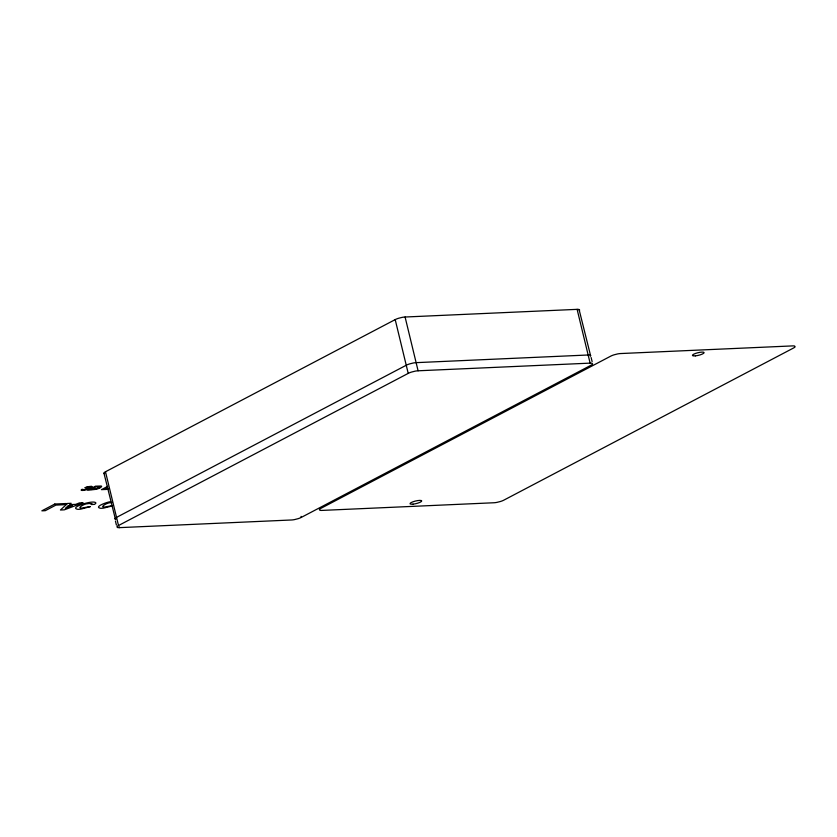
<?xml version="1.0" encoding="UTF-8"?>
<svg xmlns="http://www.w3.org/2000/svg" width="837" height="837" viewBox="0 0 837 837"><rect width="100%" height="100%" fill="white"/><g stroke="black" fill="none" stroke-linecap="round" stroke-linejoin="round"><path stroke-width="1.26" d="M319.431 509.545L319.933 510.256A6.769 1.496 -13.6 0 0 321.91 510.413L493.935 502.755A6.769 1.496 -13.6 0 0 496.906 502.378L500.474 501.489A7.732 1.716 -13.6 0 0 503.811 500.16L793.528 348.014A7.732 1.716 -13.6 0 0 795.108 346.759L794.595 346.047A6.769 1.496 -13.6 0 0 792.629 345.901L620.604 353.549A6.769 1.496 -13.6 0 0 617.622 353.925L614.065 354.825A7.732 1.716 -13.6 0 0 610.728 356.154L321.01 508.289A7.732 1.716 -13.6 0 0 319.431 509.545M98.923 487.218L99.059 486.883A2.448 0.544 -13.6 0 0 98.63 486.715L96.14 486.799L91.066 489.457L95.46 488.954A6.801 1.507 -13.6 0 0 98.797 487.239M115.768 519.432A6.769 1.496 -13.6 0 1 115.464 519.358L103.914 472.999A7.732 1.716 -13.6 0 1 105.493 471.754L395.2 319.608A7.732 1.716 -13.6 0 1 398.538 318.28L402.105 317.38A6.769 1.496 -13.6 0 1 405.087 317.014L577.111 309.355A6.769 1.496 -13.6 0 1 579.078 309.512L590.629 355.861A7.732 1.716 -13.6 0 1 590.326 356.259M107.743 486.328L101.423 489.645L105.703 489.457M118.509 525.531L408.215 373.386A7.732 1.716 -13.6 0 1 411.553 372.057L415.121 371.157A6.769 1.496 -13.6 0 1 418.102 370.791L590.116 363.132A6.769 1.496 -13.6 0 1 592.094 363.289L592.596 364.001A7.732 1.716 -13.6 0 1 591.016 365.246L301.31 517.392A7.732 1.716 -13.6 0 1 297.972 518.72L294.404 519.62A6.769 1.496 -13.6 0 1 291.422 519.986L119.398 527.645A6.769 1.496 -13.6 0 1 117.431 527.488L116.929 526.776A7.732 1.716 -13.6 0 1 118.509 525.531L105.493 471.754M112.43 505.914L103.464 508.143A13.622 3.013 -13.6 0 1 100.67 508.321C92.959 506.971 107.889 501.729 110.62 501.708M108.371 488.515L108.203 488.557A2.438 0.544 -13.6 0 1 106.759 488.756L104.813 488.85L107.586 487.626M112.713 505.611L107.45 506.511A3.725 0.827 -13.6 0 1 106.111 506.824C97.667 508.352 106.937 502.577 110.39 502.713A4.52 1.004 -13.6 0 1 111.855 502.472M590.65 355.516L590.127 355.15A6.769 1.496 -13.6 0 0 588.149 354.993L416.125 362.651A6.769 1.496 -13.6 0 0 413.154 363.028L409.586 363.917A7.732 1.716 -13.6 0 0 406.248 365.246L116.531 517.392A7.732 1.716 -13.6 0 0 114.951 518.647L114.941 518.992M103.893 473.344L104.416 473.711A6.769 1.496 -13.6 0 0 104.73 473.794M591.142 357.556L592.125 361.615M577.111 309.355L590.116 363.132M405.087 317.014L418.092 370.791M395.2 319.608L408.215 373.386M301.058 516.377L301.31 517.392M119.157 526.63L119.398 527.645M115.433 521.022L116.416 525.092M579.602 309.878L579.581 310.224A7.732 1.716 -13.6 0 1 579.277 310.621M99.739 487.95A10.044 2.229 -13.6 0 1 98.253 488.63A5.775 1.276 -13.6 0 1 96.443 489.279L87.718 490.262L95.491 486.171L101.036 486.025A4.352 0.963 -13.6 0 1 101.601 486.297L101.57 486.6A8.799 1.946 -13.6 0 1 99.697 487.95M108.297 489.132A4.781 1.057 -13.6 0 1 105.744 489.436M91.808 503.78L91.181 504.533L94.571 504.376L95.7 503.403A9.113 2.019 -13.6 0 0 95.826 502.838C93.472 499.532 67.964 507.766 77.904 509.335A13.622 3.013 -13.6 0 0 80.697 509.158L90.375 506.605L84.683 507.525A3.725 0.827 -13.6 0 1 83.344 507.839C74.796 509.398 84.213 503.571 87.623 503.728A4.52 1.004 -13.6 0 1 89.088 503.487L91.808 503.78M90.187 487.092C85.834 488.337 85.772 490.545 82.172 489.279A6.267 1.392 -13.6 0 0 81.335 489.833A3.861 0.858 -13.6 0 0 81.199 490.147L81.241 490.241A3.4 0.753 -13.6 0 0 81.932 490.43L82.486 490.44A7.135 1.58 -13.6 0 0 83.177 490.409L86.316 489.854A2.95 0.659 -13.6 0 0 87.226 489.551L88.419 488.954A2.657 0.586 -13.6 0 0 88.638 488.62L89.475 488.222A2.825 0.628 -13.6 0 0 90.647 487.866L92.07 487.186A3.923 0.868 -13.6 0 0 92.447 486.852L91.463 486.287L87.759 486.715A3.296 0.732 -13.6 0 0 86.567 487.061L84.872 487.772L89.046 486.977A2.501 0.555 -13.6 0 1 89.632 486.935L90.187 487.092M67.556 503.466L60.442 510.005L64.313 509.838L83.072 502.775L79.358 502.932L75.644 504.387L69.607 504.648L71.135 503.299L67.556 503.466M68.299 505.778L65.307 508.362L72.453 505.6L68.299 505.778M54.803 504.031L41.85 510.832L45.271 510.685L55.901 505.098L64.01 504.742L66.343 503.518L54.803 504.031M695.401 355.861A6.005 1.329 -13.6 0 0 704.105 352.649A6.005 1.329 -13.6 0 0 695.265 353.528A6.005 1.329 -13.6 0 0 695.401 355.861M413.007 504.156A6.005 1.329 -13.6 0 0 421.712 500.955A6.005 1.329 -13.6 0 0 412.871 501.823A6.005 1.329 -13.6 0 0 413.007 504.156"/></g></svg>
